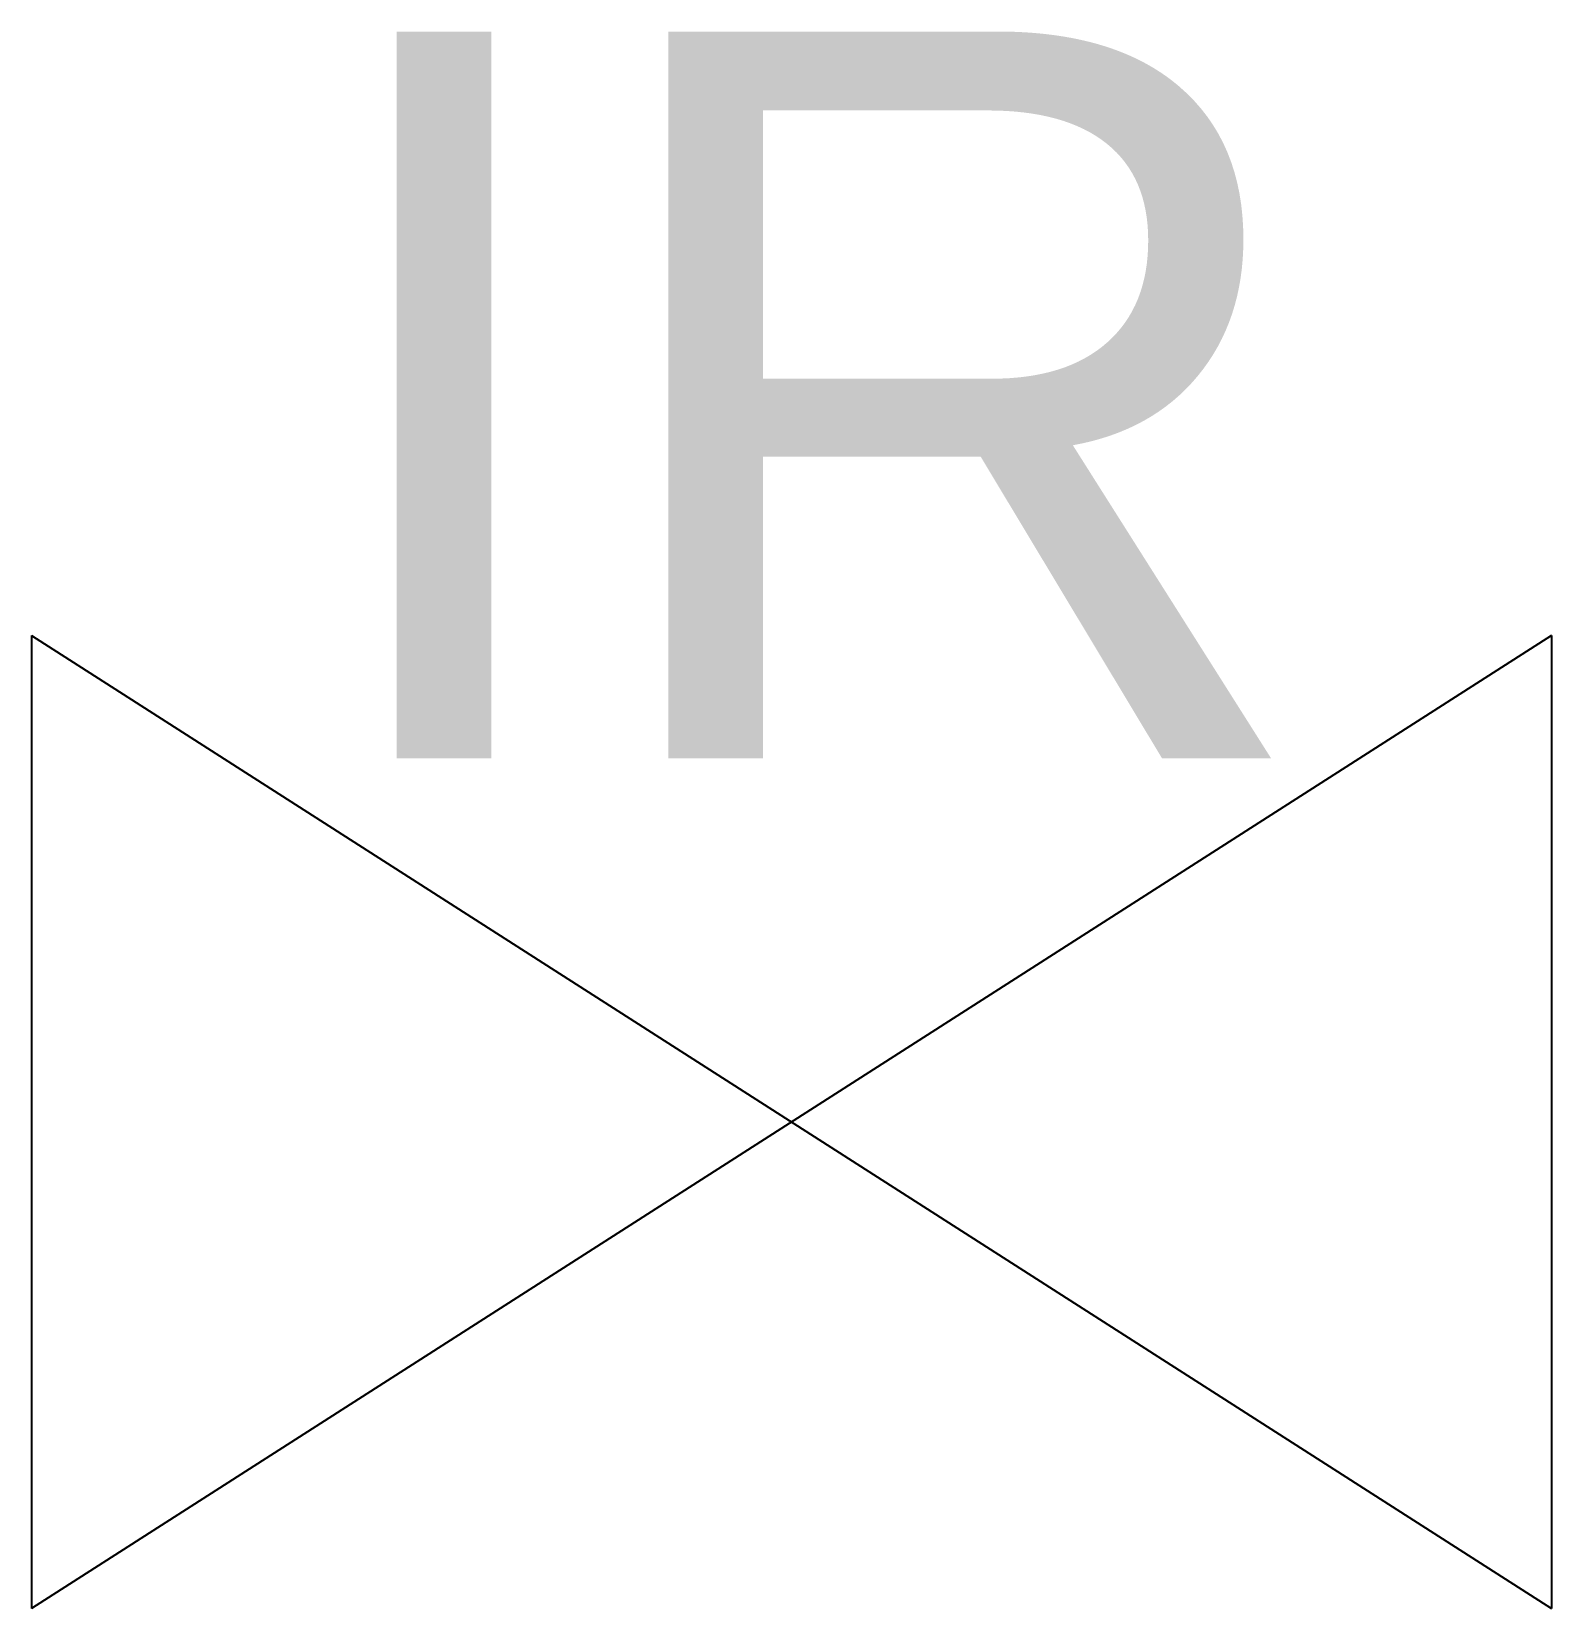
# Model space of a CAD drawing. Header units: feet. Extents: x -0.06 to 0.06, y -0.038 to 0.086.
import ezdxf
from ezdxf.enums import TextEntityAlignment as Align

# ---------------------------------------------------------------- set-up
doc = ezdxf.new("R2010")
doc.units = ezdxf.units.FT
doc.header["$MEASUREMENT"] = 0
doc.styles.add('Style-Arial', font='arial.ttf')

msp = doc.modelspace()

# ---------------------------------------------------------------- linework, layer by layer
for p, q in [((-0.06, 0.0384), (-0.06, -0.0384)), ((-0.06, 0.0384), (0.06, -0.0384)), ((0.06, 0.0384), (-0.06, -0.0384)), ((0.06, 0.0384), (0.06, -0.0384))]:
    msp.add_line(p, q)

# ---------------------------------------------------------------- texts
at = {"style": 'Style-Arial'}
msp.add_text('IR', height=0.057384, dxfattribs=at).set_placement((0.00151, 0.05739), align=Align.MIDDLE_CENTER)

doc.saveas('drawing.dxf')
